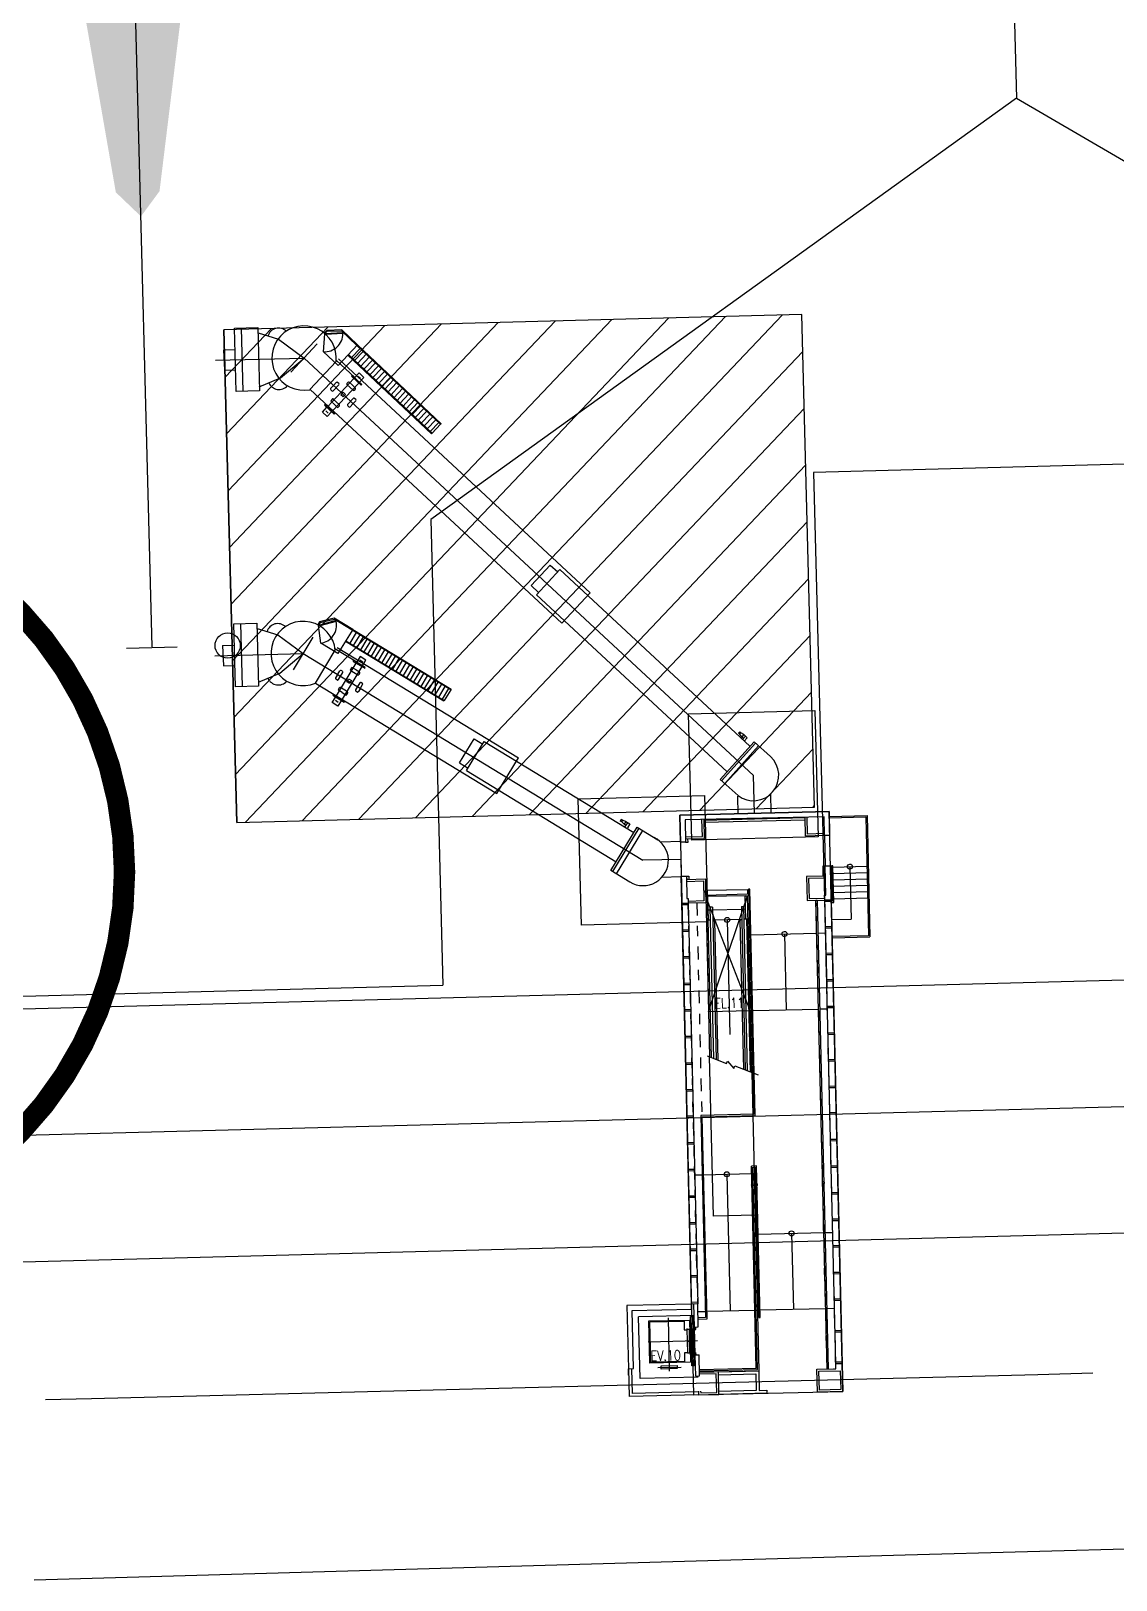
# Model space of a CAD drawing. Header units: millimetres. Extents: x 1358 to 1865, y 706 to 1003.
# Drawn here: x 1682.63 to 1693.11, y 809.65 to 824.61 of the extents above; entities that cross this region are included whole.
import ezdxf
from ezdxf.enums import TextEntityAlignment as Align

# ---------------------------------------------------------------- set-up
doc = ezdxf.new("R2010")
doc.units = ezdxf.units.MM
for name, pattern in [('CENTER', [50.8, 31.75, -6.35, 6.35, -6.35]), ('DASHDOT2', [0.5, 0.25, -0.125, 0, -0.125]), ('HIDDEN', [9.525, 6.35, -3.175]), ('HIDDEN2', [4.7625, 3.175, -1.5875])]:
    doc.linetypes.add(name, pattern=pattern)
doc.layers.add('建築', color=7, linetype='Continuous')
doc.styles.add('E1', font='romans.shx', dxfattribs={"width": 0.8})

msp = doc.modelspace()

# ---------------------------------------------------------------- hatches: boundary and pattern name
at = {"layer": '建築', "ltscale": 1000}
msp.add_hatch(color=256, dxfattribs=at).paths.add_polyline_path([(1683.693, 822.823), (1683.45, 823.056), (1682.93, 826.043), (1679.727, 828.219), (1679.577, 828.727), (1682.292, 827.626), (1682.976, 827.959), (1683.064, 829.982), (1682.01, 830.519), (1681.998, 831.027), (1683.471, 830.589), (1684.92, 831.101), (1684.934, 830.593), (1683.907, 830.003), (1684.098, 827.987), (1684.798, 827.689), (1687.453, 828.926), (1687.33, 828.411), (1684.24, 826.076), (1683.872, 823.067)])

# ---------------------------------------------------------------- linework, layer by layer
at = {"color": 1, "const_width": 0.207}
msp.add_lwpolyline([(1681.714, 813.343, 0.578217), (1681.714, 819.639, 0.578217)], format="xyb", dxfattribs=at)
at = {"layer": '建築', "ltscale": 1000}
for p, q in [((1683.177, 842.273, -0.309), (1683.798, 818.666, -0.309)), ((1691.818, 836.422, -0.309), (1692.146, 823.965, -0.309)), ((1692.146, 823.965, -0.309), (1686.49, 819.894, -0.309)), ((1692.146, 823.965, -0.309), (1697.998, 820.557, -0.309)), ((1690.072, 821.875, -0.309), (1684.493, 821.728, -0.309)), ((1690.197, 817.116, -0.309), (1690.072, 821.875, -0.309)), ((1684.618, 816.969, -0.309), (1684.493, 821.728, -0.309)), ((1684.493, 821.728, -0.309), (1684.618, 816.969, -0.309)), ((1697.925, 820.555, -0.309), (1690.185, 820.351, -0.309)), ((1690.185, 820.351, -0.309), (1690.316, 815.373, -0.309)), ((1686.49, 819.894, -0.309), (1686.608, 815.397, -0.309)), ((1683.554, 818.653, -0.309), (1684.042, 818.666, -0.309)), ((1684.618, 816.969, -0.309), (1690.197, 817.116, -0.309)), ((1630.525, 813.8, -0.309), (1719.397, 816.137, -0.309)), ((1681.163, 815.254, -0.309), (1686.608, 815.397, -0.309)), ((1638.132, 812.779, -0.309), (1719.429, 814.917, -0.309)), ((1612.819, 810.892, -0.309), (1719.079, 813.687, -0.309)), ((1683.215, 811.405, 2.677), (1692.351, 811.638, 2.677)), ((1692.351, 811.638, 2.677), (1692.882, 811.652, 2.677)), ((1682.77, 811.394, 2.677), (1683.215, 811.405, 2.677)), ((1691.071, 809.895, 3.228), (1703.029, 810.215, 3.228)), ((1682.661, 809.652, 3.228), (1691.071, 809.895, 3.228))]:
    msp.add_line(p, q, dxfattribs=at)
at = {"layer": '建築', "linetype": 'Continuous', "ltscale": 1000}
for p, q in [((1684.519, 820.722, -0.309), (1685.5, 821.755, -0.309)), ((1684.534, 820.174, -0.309), (1686.047, 821.769, -0.309)), ((1684.548, 819.626, -0.309), (1686.595, 821.784, -0.309)), ((1684.563, 819.078, -0.309), (1687.143, 821.798, -0.309)), ((1684.577, 818.53, -0.309), (1687.691, 821.812, -0.309)), ((1684.591, 817.982, -0.309), (1688.239, 821.827, -0.309)), ((1684.606, 817.434, -0.309), (1688.787, 821.841, -0.309)), ((1684.701, 816.971, -0.309), (1689.335, 821.856, -0.309)), ((1685.249, 816.985, -0.309), (1689.883, 821.87, -0.309)), ((1684.505, 821.27, -0.309), (1684.952, 821.74, -0.309)), ((1685.797, 817, -0.309), (1690.081, 821.516, -0.309)), ((1686.345, 817.014, -0.309), (1690.096, 820.968, -0.309)), ((1686.893, 817.029, -0.309), (1690.11, 820.42, -0.309)), ((1687.441, 817.043, -0.309), (1690.125, 819.872, -0.309)), ((1687.989, 817.057, -0.309), (1690.139, 819.324, -0.309)), ((1688.537, 817.072, -0.309), (1690.154, 818.776, -0.309)), ((1689.085, 817.086, -0.309), (1690.168, 818.228, -0.309)), ((1689.633, 817.101, -0.309), (1690.182, 817.68, -0.309)), ((1690.181, 817.115, -0.309), (1690.197, 817.132, -0.309))]:
    msp.add_line(p, q, dxfattribs=at)
at = {"layer": '建築', "linetype": 'HIDDEN'}
for p, q in [((1684.661, 821.745, 2.141), (1684.677, 821.134, 2.141)), ((1684.653, 818.891, 2.141), (1684.669, 818.281, 2.141)), ((1688.98, 818.018, 4.478), (1690.2, 818.05, 4.478)), ((1689.012, 816.798, 4.478), (1688.98, 818.018, 4.478)), ((1690.2, 818.05, 4.478), (1690.232, 816.83, 4.478)), ((1687.913, 817.198, 4.478), (1689.134, 817.23, 4.478)), ((1687.946, 815.978, 4.478), (1687.913, 817.198, 4.478)), ((1689.134, 817.23, 4.478), (1689.166, 816.01, 4.478)), ((1690.336, 817.075, 4.478), (1688.896, 817.041, 4.478)), ((1688.896, 817.041, 4.478), (1689.029, 811.439, 4.478)), ((1690.469, 811.473, 4.478), (1690.336, 817.075, 4.478)), ((1690.232, 816.83, 4.478), (1689.012, 816.798, 4.478)), ((1689.166, 816.01, 4.478), (1687.946, 815.978, 4.478)), ((1689.029, 811.439, 4.478), (1690.469, 811.473, 4.478))]:
    msp.add_line(p, q, dxfattribs=at)
at = {"layer": '建築'}
for p, q in [((1684.823, 821.697, 2.141), (1685.021, 821.636, 2.141)), ((1685.021, 821.636, 2.141), (1685.267, 821.455, 2.141)), ((1685.456, 821.516, 2.141), (1685.468, 821.69, 2.141)), ((1685.487, 821.722, 2.141), (1685.463, 821.696, 2.141)), ((1685.642, 821.7, 2.141), (1685.468, 821.69, 2.141)), ((1685.49, 821.714, 2.141), (1685.469, 821.691, 2.141)), ((1685.643, 821.692, 2.141), (1685.479, 821.683, 2.141)), ((1685.631, 821.726, 2.141), (1685.487, 821.722, 2.141)), ((1685.49, 821.714, 2.141), (1685.628, 821.718, 2.141)), ((1685.777, 821.577, 2.141), (1685.628, 821.718, 2.141)), ((1685.783, 821.583, 2.141), (1685.631, 821.726, 2.141)), ((1685.643, 821.692, 2.141), (1685.642, 821.7, 2.141)), ((1684.413, 821.433, 2.141), (1685.267, 821.455, 2.141)), ((1684.489, 821.533, 2.141), (1684.607, 821.536, 2.141)), ((1684.489, 821.533, 2.141), (1684.498, 821.337, 2.141)), ((1685.041, 821.265, 2.141), (1685.267, 821.455, 2.141)), ((1685.141, 821.32, 2.141), (1685.393, 821.591, 2.141)), ((1685.267, 821.455, 2.141), (1689.606, 817.424, 4.478)), ((1685.596, 821.384, 2.141), (1685.456, 821.516, 2.141)), ((1685.783, 821.583, 2.141), (1685.596, 821.384, 2.141)), ((1685.6, 821.446, 2.239), (1688.03, 819.188, 3.548)), ((1685.81, 821.546, 2.141), (1685.727, 821.459, 2.141)), ((1685.839, 821.519, 2.141), (1685.756, 821.431, 2.141)), ((1685.868, 821.491, 2.141), (1685.786, 821.404, 2.141)), ((1685.897, 821.464, 2.141), (1685.815, 821.376, 2.141)), ((1684.498, 821.337, 2.141), (1684.606, 821.34, 2.141)), ((1685.324, 821.15, 2.141), (1685.576, 821.421, 2.141)), ((1685.927, 821.436, 2.141), (1685.844, 821.349, 2.141)), ((1685.956, 821.409, 2.141), (1685.873, 821.321, 2.141)), ((1685.985, 821.381, 2.141), (1685.902, 821.294, 2.141)), ((1686.014, 821.354, 2.141), (1685.932, 821.266, 2.141)), ((1686.043, 821.326, 2.141), (1685.961, 821.239, 2.141)), ((1686.072, 821.299, 2.141), (1685.99, 821.211, 2.141)), ((1685.325, 821.152, 2.239), (1687.756, 818.893, 3.548)), ((1685.552, 821.189, 2.141), (1685.524, 821.16, 2.141)), ((1685.525, 821.148, 2.141), (1685.536, 821.137, 2.141)), ((1685.548, 821.138, 2.141), (1685.603, 821.196, 2.141)), ((1685.552, 821.189, 2.141), (1685.579, 821.218, 2.141)), ((1685.602, 821.208, 2.141), (1685.59, 821.219, 2.141)), ((1685.692, 821.222, 2.141), (1685.682, 821.21, 2.141)), ((1685.682, 821.199, 2.141), (1685.74, 821.144, 2.141)), ((1685.733, 821.195, 2.141), (1685.704, 821.222, 2.141)), ((1685.725, 821.28, 2.141), (1685.731, 821.287, 2.141)), ((1685.725, 821.28, 2.141), (1685.819, 821.192, 2.141)), ((1685.825, 821.199, 2.141), (1685.731, 821.287, 2.141)), ((1685.733, 821.195, 2.141), (1685.762, 821.167, 2.141)), ((1685.752, 821.144, 2.141), (1685.763, 821.156, 2.141)), ((1685.819, 821.192, 2.141), (1685.825, 821.199, 2.141)), ((1686.102, 821.271, 2.141), (1686.019, 821.184, 2.141)), ((1686.131, 821.244, 2.141), (1686.048, 821.156, 2.141)), ((1686.16, 821.216, 2.141), (1686.078, 821.129, 2.141)), ((1686.189, 821.189, 2.141), (1686.107, 821.101, 2.141)), ((1686.218, 821.162, 2.141), (1686.136, 821.074, 2.141)), ((1685.472, 821.01, 2.141), (1685.464, 821.001, 2.141)), ((1685.464, 821.001, 2.141), (1685.558, 820.914, 2.141)), ((1685.472, 821.01, 2.141), (1685.566, 820.922, 2.141)), ((1685.539, 821.058, 2.141), (1685.528, 821.046, 2.141)), ((1685.558, 821.008, 2.141), (1685.528, 821.035, 2.141)), ((1685.609, 821.004, 2.141), (1685.55, 821.058, 2.141)), ((1685.558, 821.008, 2.141), (1685.587, 820.98, 2.141)), ((1685.743, 821.065, 2.141), (1685.688, 821.006, 2.141)), ((1685.689, 820.995, 2.141), (1685.7, 820.984, 2.141)), ((1685.739, 821.014, 2.141), (1685.712, 820.984, 2.141)), ((1685.739, 821.014, 2.141), (1685.766, 821.043, 2.141)), ((1685.766, 821.054, 2.141), (1685.754, 821.065, 2.141)), ((1686.248, 821.134, 2.141), (1686.165, 821.046, 2.141)), ((1686.277, 821.107, 2.141), (1686.194, 821.019, 2.141)), ((1686.306, 821.079, 2.141), (1686.223, 820.991, 2.141)), ((1685.566, 820.922, 2.141), (1685.558, 820.914, 2.141)), ((1685.598, 820.981, 2.141), (1685.609, 820.992, 2.141)), ((1687.461, 819.257, 3.548), (1687.645, 819.456, 3.548)), ((1687.512, 819.169, 3.548), (1687.737, 819.411, 3.548)), ((1687.645, 819.456, 3.365), (1687.717, 819.389, 3.404)), ((1687.737, 819.411, 3.404), (1689.573, 817.705, 4.393)), ((1687.461, 819.257, 3.365), (1687.532, 819.191, 3.404)), ((1687.512, 819.169, 3.404), (1689.353, 817.459, 4.395)), ((1687.756, 818.893, 3.548), (1688.03, 819.188, 3.548)), ((1685.418, 818.907, 2.141), (1685.4, 818.878, 2.141)), ((1685.575, 818.919, 2.141), (1685.407, 818.873, 2.141)), ((1685.423, 818.9, 2.141), (1685.408, 818.874, 2.141)), ((1685.559, 818.942, 2.141), (1685.418, 818.907, 2.141)), ((1685.577, 818.911, 2.141), (1685.419, 818.868, 2.141)), ((1685.423, 818.9, 2.141), (1685.557, 818.933, 2.141)), ((1685.733, 818.827, 2.141), (1685.557, 818.933, 2.141)), ((1685.737, 818.833, 2.141), (1685.559, 818.942, 2.141)), ((1685.577, 818.911, 2.141), (1685.575, 818.919, 2.141)), ((1684.815, 818.843, 2.141), (1685.013, 818.782, 2.141)), ((1685.013, 818.782, 2.141), (1685.259, 818.601, 2.141)), ((1685.164, 818.443, 2.141), (1685.354, 818.76, 2.141)), ((1685.431, 818.7, 2.141), (1685.407, 818.873, 2.141)), ((1685.737, 818.833, 2.141), (1685.595, 818.6, 2.141)), ((1685.771, 818.803, 2.141), (1685.709, 818.7, 2.141)), ((1685.805, 818.782, 2.141), (1685.743, 818.68, 2.141)), ((1685.839, 818.762, 2.141), (1685.777, 818.659, 2.141)), ((1684.405, 818.579, 2.141), (1685.259, 818.601, 2.141)), ((1684.481, 818.679, 2.141), (1684.599, 818.682, 2.141)), ((1684.481, 818.679, 2.141), (1684.49, 818.483, 2.141)), ((1685.033, 818.411, 2.141), (1685.259, 818.601, 2.141)), ((1685.259, 818.601, 2.141), (1688.54, 816.604, 4.478)), ((1685.378, 818.314, 2.141), (1685.568, 818.632, 2.141)), ((1685.595, 818.6, 2.141), (1685.431, 818.7, 2.141)), ((1685.586, 818.66, 2.292), (1687.339, 817.592, 3.541)), ((1685.874, 818.741, 2.141), (1685.811, 818.638, 2.141)), ((1685.908, 818.72, 2.141), (1685.846, 818.617, 2.141)), ((1685.942, 818.699, 2.141), (1685.88, 818.596, 2.141)), ((1685.977, 818.678, 2.141), (1685.914, 818.576, 2.141)), ((1686.011, 818.658, 2.141), (1685.948, 818.555, 2.141)), ((1686.045, 818.637, 2.141), (1685.983, 818.534, 2.141)), ((1686.079, 818.616, 2.141), (1686.017, 818.513, 2.141)), ((1684.49, 818.483, 2.141), (1684.598, 818.486, 2.141)), ((1685.724, 818.462, 2.141), (1685.715, 818.448, 2.141)), ((1685.769, 818.444, 2.141), (1685.735, 818.464, 2.141)), ((1685.743, 818.525, 2.141), (1685.748, 818.533, 2.141)), ((1685.743, 818.525, 2.141), (1685.853, 818.459, 2.141)), ((1685.858, 818.467, 2.141), (1685.748, 818.533, 2.141)), ((1685.853, 818.459, 2.141), (1685.858, 818.467, 2.141)), ((1686.114, 818.595, 2.141), (1686.051, 818.492, 2.141)), ((1686.148, 818.574, 2.141), (1686.085, 818.472, 2.141)), ((1686.182, 818.554, 2.141), (1686.12, 818.451, 2.141)), ((1686.216, 818.533, 2.141), (1686.154, 818.43, 2.141)), ((1686.251, 818.512, 2.141), (1686.188, 818.409, 2.141)), ((1686.285, 818.491, 2.141), (1686.223, 818.388, 2.141)), ((1686.319, 818.47, 2.141), (1686.257, 818.367, 2.141)), ((1686.354, 818.449, 2.141), (1686.291, 818.347, 2.141)), ((1685.378, 818.315, 2.293), (1687.13, 817.248, 3.541)), ((1685.593, 818.4, 2.141), (1685.572, 818.366, 2.141)), ((1685.575, 818.355, 2.141), (1685.589, 818.346, 2.141)), ((1685.593, 818.4, 2.141), (1685.614, 818.434, 2.141)), ((1685.6, 818.349, 2.141), (1685.641, 818.418, 2.141)), ((1685.638, 818.429, 2.141), (1685.625, 818.437, 2.141)), ((1685.718, 818.437, 2.141), (1685.787, 818.395, 2.141)), ((1685.806, 818.318, 2.141), (1685.764, 818.25, 2.141)), ((1685.769, 818.444, 2.141), (1685.803, 818.423, 2.141)), ((1685.798, 818.398, 2.141), (1685.806, 818.412, 2.141)), ((1685.813, 818.267, 2.141), (1685.833, 818.302, 2.141)), ((1685.831, 818.313, 2.141), (1685.817, 818.321, 2.141)), ((1685.552, 818.209, 2.141), (1685.546, 818.198, 2.141)), ((1685.546, 818.198, 2.141), (1685.656, 818.132, 2.141)), ((1685.552, 818.209, 2.141), (1685.662, 818.142, 2.141)), ((1685.608, 818.269, 2.141), (1685.599, 818.256, 2.141)), ((1685.636, 818.224, 2.141), (1685.602, 818.245, 2.141)), ((1685.687, 818.231, 2.141), (1685.619, 818.272, 2.141)), ((1685.636, 818.224, 2.141), (1685.671, 818.203, 2.141)), ((1685.682, 818.206, 2.141), (1685.69, 818.22, 2.141)), ((1685.767, 818.239, 2.141), (1685.781, 818.23, 2.141)), ((1685.813, 818.267, 2.141), (1685.792, 818.233, 2.141)), ((1685.662, 818.142, 2.141), (1685.656, 818.132, 2.141)), ((1686.768, 817.546, 3.541), (1686.909, 817.777, 3.541)), ((1686.836, 817.47, 3.541), (1687.007, 817.751, 3.541)), ((1686.909, 817.777, 3.259), (1686.992, 817.726, 3.318)), ((1687.007, 817.751, 3.318), (1688.453, 816.871, 4.348)), ((1689.612, 817.749, 4.478), (1689.285, 817.384, 4.478)), ((1689.299, 817.371, 4.478), (1689.627, 817.736, 4.478)), ((1689.329, 817.344, 4.478), (1689.656, 817.709, 4.478)), ((1689.474, 817.846, 4.363), (1689.463, 817.833, 4.363)), ((1689.474, 817.823, 4.363), (1689.463, 817.833, 4.363)), ((1689.486, 817.835, 4.363), (1689.474, 817.846, 4.363)), ((1689.474, 817.823, 4.363), (1689.486, 817.835, 4.363)), ((1689.494, 817.797, 4.363), (1689.474, 817.823, 4.363)), ((1689.513, 817.818, 4.363), (1689.486, 817.835, 4.363)), ((1689.513, 817.818, 4.363), (1689.494, 817.797, 4.363)), ((1689.494, 817.797, 4.363), (1689.51, 817.784, 4.363)), ((1689.5, 817.772, 4.363), (1689.529, 817.804, 4.363)), ((1689.513, 817.818, 4.363), (1689.546, 817.788, 4.363)), ((1689.546, 817.788, 4.363), (1689.517, 817.756, 4.363)), ((1689.771, 817.606, 4.478), (1689.612, 817.749, 4.478)), ((1687.13, 817.248, 3.541), (1687.339, 817.592, 3.541)), ((1686.768, 817.546, 3.259), (1686.851, 817.495, 3.318)), ((1686.836, 817.47, 3.318), (1688.282, 816.589, 4.349)), ((1689.616, 817.058, 4.478), (1689.606, 817.424, 4.478)), ((1689.458, 817.229, 4.478), (1689.285, 817.384, 4.478)), ((1689.459, 817.049, 4.478), (1689.456, 817.224, 4.478)), ((1689.777, 817.066, 4.478), (1689.774, 817.247, 4.478)), ((1688.33, 816.998, 4.3), (1688.321, 816.983, 4.3)), ((1688.335, 816.975, 4.3), (1688.321, 816.983, 4.3)), ((1688.344, 816.989, 4.3), (1688.33, 816.998, 4.3)), ((1688.335, 816.975, 4.3), (1688.344, 816.989, 4.3)), ((1688.359, 816.954, 4.3), (1688.335, 816.975, 4.3)), ((1688.374, 816.978, 4.3), (1688.344, 816.989, 4.3)), ((1688.374, 816.978, 4.3), (1688.359, 816.954, 4.3)), ((1688.359, 816.954, 4.3), (1688.377, 816.943, 4.3)), ((1688.369, 816.93, 4.3), (1688.392, 816.967, 4.3)), ((1688.374, 816.978, 4.3), (1688.412, 816.955, 4.3)), ((1688.412, 816.955, 4.3), (1688.39, 816.917, 4.3)), ((1688.896, 817.041, 4.478), (1690.336, 817.075, 4.478)), ((1688.902, 816.778, 4.478), (1688.896, 817.041, 4.478)), ((1690.288, 817.025, 4.478), (1688.946, 816.993, 4.478)), ((1688.946, 816.993, 4.478), (1688.951, 816.779, 4.478)), ((1689.113, 816.833, 4.478), (1689.109, 816.997, 4.478)), ((1689.129, 816.992, 4.478), (1690.105, 817.016, 4.478)), ((1689.133, 816.814, 4.478), (1689.129, 816.997, 4.478)), ((1689.129, 816.973, 4.478), (1690.106, 816.996, 4.478)), ((1690.109, 816.837, 4.478), (1690.105, 817.02, 4.478)), ((1690.128, 816.857, 4.478), (1690.125, 817.021, 4.478)), ((1690.292, 816.842, 4.478), (1690.288, 817.025, 4.478)), ((1690.336, 817.075, 4.478), (1690.341, 816.843, 4.478)), ((1690.337, 817.026, 4.478), (1690.703, 817.035, 4.478)), ((1690.337, 817.014, 4.478), (1690.691, 817.022, 4.478)), ((1690.691, 817.022, 4.478), (1690.718, 815.875, 4.478)), ((1690.703, 817.035, 4.478), (1690.731, 815.863, 4.478)), ((1688.231, 816.504, 4.478), (1688.485, 816.923, 4.478)), ((1688.501, 816.913, 4.478), (1688.247, 816.494, 4.478)), ((1688.535, 816.892, 4.478), (1688.281, 816.473, 4.478)), ((1688.485, 816.923, 4.478), (1688.683, 816.802, 4.478)), ((1688.949, 816.829, 4.478), (1689.113, 816.833, 4.478)), ((1688.95, 816.81, 4.478), (1689.133, 816.814, 4.478)), ((1688.955, 816.799, 4.478), (1688.955, 816.81, 4.478)), ((1688.975, 816.78, 4.478), (1688.974, 816.81, 4.478)), ((1690.292, 816.842, 4.478), (1690.109, 816.837, 4.478)), ((1690.292, 816.861, 4.478), (1690.128, 816.857, 4.478)), ((1690.341, 816.843, 4.478), (1690.292, 816.842, 4.478)), ((1690.292, 816.842, 4.478), (1690.299, 816.549, 4.478)), ((1688.901, 816.784, 4.478), (1688.711, 816.779, 4.478)), ((1688.951, 816.779, 4.478), (1688.902, 816.778, 4.478)), ((1688.902, 816.778, 4.478), (1688.91, 816.449, 4.478)), ((1688.902, 816.778, 4.478), (1688.91, 816.449, 4.478)), ((1688.95, 816.799, 4.478), (1688.955, 816.799, 4.478)), ((1688.951, 816.779, 4.478), (1688.975, 816.78, 4.478)), ((1688.906, 816.613, 4.478), (1688.54, 816.604, 4.478)), ((1690.299, 816.549, 4.478), (1690.275, 816.548, 4.478)), ((1690.275, 816.548, 4.478), (1690.277, 816.451, 4.478)), ((1690.3, 816.529, 4.478), (1690.295, 816.529, 4.478)), ((1690.295, 816.529, 4.478), (1690.297, 816.451, 4.478)), ((1690.299, 816.549, 4.478), (1690.348, 816.55, 4.478)), ((1690.306, 816.268, 4.478), (1690.299, 816.549, 4.478)), ((1690.348, 816.55, 4.478), (1690.356, 816.22, 4.478)), ((1690.373, 816.551, 4.478), (1690.36, 816.55, 4.478)), ((1690.36, 816.55, 4.478), (1690.369, 816.209, 4.478)), ((1690.381, 816.197, 4.478), (1690.373, 816.551, 4.478)), ((1690.373, 816.538, 4.478), (1690.702, 816.546, 4.478)), ((1690.538, 816.542, 4.478), (1690.55, 816.036, 4.478)), ((1688.413, 816.393, 4.478), (1688.231, 816.504, 4.478)), ((1688.91, 816.443, 4.478), (1688.72, 816.438, 4.478)), ((1688.91, 816.449, 4.478), (1688.959, 816.45, 4.478)), ((1688.916, 816.186, 4.478), (1688.91, 816.449, 4.478)), ((1688.959, 816.45, 4.478), (1688.964, 816.236, 4.478)), ((1688.959, 816.45, 4.478), (1688.983, 816.45, 4.478)), ((1688.959, 816.43, 4.478), (1688.964, 816.43, 4.478)), ((1688.959, 816.419, 4.478), (1689.142, 816.424, 4.478)), ((1688.96, 816.4, 4.478), (1689.123, 816.404, 4.478)), ((1688.964, 816.43, 4.478), (1688.964, 816.419, 4.478)), ((1688.983, 816.45, 4.478), (1688.984, 816.42, 4.478)), ((1689.123, 816.404, 4.478), (1689.128, 816.211, 4.478)), ((1689.142, 816.424, 4.478), (1689.148, 816.192, 4.478)), ((1690.302, 816.451, 4.478), (1690.119, 816.447, 4.478)), ((1690.119, 816.447, 4.478), (1690.124, 816.215, 4.478)), ((1690.302, 816.432, 4.478), (1690.139, 816.428, 4.478)), ((1690.139, 816.428, 4.478), (1690.143, 816.235, 4.478)), ((1690.351, 816.416, 4.478), (1690.364, 816.416, 4.478)), ((1690.353, 816.355, 4.478), (1690.365, 816.355, 4.478)), ((1690.374, 816.477, 4.478), (1690.704, 816.485, 4.478)), ((1690.376, 816.416, 4.478), (1690.705, 816.424, 4.478)), ((1690.377, 816.355, 4.478), (1690.707, 816.363, 4.478)), ((1688.964, 816.236, 4.478), (1688.976, 816.236, 4.478)), ((1688.976, 816.236, 4.478), (1688.977, 816.188, 4.478)), ((1689.128, 816.211, 4.478), (1688.976, 816.207, 4.478)), ((1689.167, 816.253, 4.478), (1689.147, 816.253, 4.478)), ((1689.528, 816.262, 4.478), (1689.167, 816.253, 4.478)), ((1689.172, 816.026, 4.478), (1689.167, 816.253, 4.478)), ((1689.534, 816.035, 4.478), (1689.528, 816.262, 4.478)), ((1689.528, 816.262, 4.478), (1689.549, 816.262, 4.478)), ((1689.572, 816.324, 4.478), (1689.56, 816.324, 4.478)), ((1689.56, 816.324, 4.478), (1689.611, 814.151, 4.478)), ((1689.624, 814.139, 4.478), (1689.572, 816.324, 4.478)), ((1690.124, 816.215, 4.478), (1690.295, 816.219, 4.478)), ((1690.143, 816.235, 4.478), (1690.295, 816.239, 4.478)), ((1690.317, 811.689, 4.478), (1690.21, 816.217, 4.478)), ((1690.21, 816.217, 4.478), (1690.222, 816.217, 4.478)), ((1690.222, 816.217, 4.478), (1690.329, 811.689, 4.478)), ((1690.295, 816.219, 4.478), (1690.294, 816.268, 4.478)), ((1690.294, 816.268, 4.478), (1690.306, 816.268, 4.478)), ((1690.356, 816.22, 4.478), (1690.295, 816.219, 4.478)), ((1690.295, 816.219, 4.478), (1690.356, 816.22, 4.478)), ((1690.356, 816.22, 4.478), (1690.295, 816.219, 4.478)), ((1690.401, 811.74, 4.478), (1690.295, 816.219, 4.478)), ((1690.356, 816.206, 4.478), (1690.295, 816.204, 4.478)), ((1690.354, 816.294, 4.478), (1690.366, 816.294, 4.478)), ((1690.356, 816.233, 4.478), (1690.368, 816.233, 4.478)), ((1690.356, 816.22, 4.478), (1690.462, 811.741, 4.478)), ((1690.369, 816.209, 4.478), (1690.356, 816.208, 4.478)), ((1690.379, 816.294, 4.478), (1690.708, 816.302, 4.478)), ((1690.38, 816.233, 4.478), (1690.71, 816.241, 4.478)), ((1688.977, 816.188, 4.478), (1688.916, 816.186, 4.478)), ((1688.916, 816.186, 4.478), (1688.977, 816.188, 4.478)), ((1688.977, 816.188, 4.478), (1688.916, 816.186, 4.478)), ((1689.008, 812.317, 4.478), (1688.916, 816.186, 4.478)), ((1688.977, 816.173, 4.478), (1688.916, 816.172, 4.478)), ((1689.148, 816.192, 4.478), (1688.977, 816.188, 4.478)), ((1688.977, 816.188, 4.478), (1689.069, 812.319, 4.478)), ((1689.189, 816.122, 4.478), (1689.17, 816.122, 4.478)), ((1689.189, 816.122, 4.478), (1689.17, 816.122, 4.478)), ((1689.21, 816.152, 4.478), (1689.189, 816.151, 4.478)), ((1689.21, 816.152, 4.478), (1689.189, 816.151, 4.478)), ((1689.223, 814.69, 4.478), (1689.189, 816.151, 4.478)), ((1689.21, 816.152, 4.478), (1689.245, 814.682, 4.478)), ((1689.491, 816.13, 4.478), (1689.21, 816.123, 4.478)), ((1689.491, 816.158, 4.478), (1689.512, 816.159, 4.478)), ((1689.491, 816.158, 4.478), (1689.528, 814.579, 4.478)), ((1689.549, 814.57, 4.478), (1689.512, 816.159, 4.478)), ((1689.531, 816.131, 4.478), (1689.512, 816.13, 4.478)), ((1690.357, 816.196, 4.478), (1690.381, 816.197, 4.478)), ((1688.983, 815.931, 4.478), (1688.922, 815.929, 4.478)), ((1688.983, 815.916, 4.478), (1688.922, 815.915, 4.478)), ((1689.192, 816.027, 4.478), (1689.152, 816.026, 4.478)), ((1689.152, 816.026, 4.478), (1689.183, 814.706, 4.478)), ((1689.166, 816.026, 4.478), (1689.198, 814.7, 4.478)), ((1689.494, 816.031, 4.478), (1689.213, 816.025, 4.478)), ((1689.213, 816.025, 4.478), (1689.231, 816.017, 4.478)), ((1689.231, 816.017, 4.478), (1689.263, 814.675, 4.478)), ((1689.353, 816.028, 4.478), (1689.379, 814.92, 4.478)), ((1689.494, 816.031, 4.478), (1689.476, 816.023, 4.478)), ((1689.476, 816.023, 4.478), (1689.51, 814.586, 4.478)), ((1689.554, 816.035, 4.478), (1689.515, 816.034, 4.478)), ((1689.54, 816.035, 4.478), (1689.575, 814.56, 4.478)), ((1689.54, 816.035, 4.478), (1689.575, 814.56, 4.478)), ((1689.59, 814.554, 4.478), (1689.554, 816.035, 4.478)), ((1690.362, 815.963, 4.478), (1690.301, 815.962, 4.478)), ((1690.362, 815.949, 4.478), (1690.301, 815.947, 4.478)), ((1690.361, 816.031, 4.478), (1690.55, 816.036, 4.478)), ((1690.361, 816.031, 4.478), (1690.55, 816.036, 4.478)), ((1689.558, 815.884, 4.478), (1689.57, 815.884, 4.478)), ((1689.582, 815.885, 4.478), (1690.217, 815.9, 4.478)), ((1689.906, 815.892, 4.478), (1689.923, 815.16, 4.478)), ((1690.229, 815.9, 4.478), (1690.303, 815.902, 4.478)), ((1690.718, 815.875, 4.478), (1690.364, 815.867, 4.478)), ((1690.365, 815.854, 4.478), (1690.731, 815.863, 4.478)), ((1688.989, 815.674, 4.478), (1688.928, 815.672, 4.478)), ((1688.989, 815.659, 4.478), (1688.928, 815.658, 4.478)), ((1690.368, 815.707, 4.478), (1690.307, 815.705, 4.478)), ((1690.369, 815.692, 4.478), (1690.308, 815.69, 4.478)), ((1688.995, 815.417, 4.478), (1688.934, 815.415, 4.478)), ((1688.996, 815.402, 4.478), (1688.935, 815.401, 4.478)), ((1690.374, 815.45, 4.478), (1690.313, 815.448, 4.478)), ((1690.375, 815.435, 4.478), (1690.314, 815.434, 4.478)), ((1689.001, 815.16, 4.478), (1688.94, 815.158, 4.478)), ((1689.6, 815.152, 4.478), (1690.235, 815.167, 4.478)), ((1690.247, 815.168, 4.478), (1690.32, 815.169, 4.478)), ((1690.38, 815.193, 4.478), (1690.319, 815.191, 4.478)), ((1690.381, 815.178, 4.478), (1690.32, 815.177, 4.478)), ((1689.002, 815.145, 4.478), (1688.941, 815.144, 4.478)), ((1689.575, 815.152, 4.478), (1689.588, 815.152, 4.478)), ((1689.007, 814.903, 4.478), (1688.946, 814.902, 4.478)), ((1689.008, 814.888, 4.478), (1688.947, 814.887, 4.478)), ((1690.387, 814.936, 4.478), (1690.326, 814.934, 4.478)), ((1690.387, 814.921, 4.478), (1690.326, 814.92, 4.478)), ((1689.158, 814.715, 4.478), (1689.347, 814.642, 4.478)), ((1689.014, 814.646, 4.478), (1688.953, 814.645, 4.478)), ((1689.014, 814.631, 4.478), (1688.953, 814.63, 4.478)), ((1689.347, 814.642, 4.478), (1689.356, 814.663, 4.478)), ((1689.356, 814.663, 4.478), (1689.417, 814.593, 4.478)), ((1689.417, 814.593, 4.478), (1689.427, 814.619, 4.478)), ((1689.427, 814.619, 4.478), (1689.651, 814.53, 4.478)), ((1690.393, 814.679, 4.478), (1690.332, 814.677, 4.478)), ((1690.393, 814.664, 4.478), (1690.332, 814.663, 4.478)), ((1690.399, 814.422, 4.478), (1690.338, 814.42, 4.478)), ((1689.02, 814.389, 4.478), (1688.959, 814.388, 4.478)), ((1689.02, 814.374, 4.478), (1688.959, 814.373, 4.478)), ((1690.399, 814.407, 4.478), (1690.338, 814.406, 4.478)), ((1689.026, 814.132, 4.478), (1688.965, 814.131, 4.478)), ((1689.026, 814.117, 4.478), (1688.965, 814.116, 4.478)), ((1689.611, 814.151, 4.478), (1689.099, 814.139, 4.478)), ((1689.099, 814.139, 4.478), (1689.145, 812.186, 4.478)), ((1689.111, 814.127, 4.478), (1689.624, 814.139, 4.478)), ((1689.158, 812.174, 4.478), (1689.111, 814.127, 4.478)), ((1690.405, 814.165, 4.478), (1690.344, 814.163, 4.478)), ((1690.405, 814.15, 4.478), (1690.344, 814.149, 4.478)), ((1689.032, 813.875, 4.478), (1688.971, 813.874, 4.478)), ((1689.032, 813.861, 4.478), (1688.971, 813.859, 4.478)), ((1690.411, 813.908, 4.478), (1690.35, 813.907, 4.478)), ((1690.411, 813.893, 4.478), (1690.35, 813.892, 4.478)), ((1689.038, 813.618, 4.478), (1688.977, 813.617, 4.478)), ((1689.038, 813.604, 4.478), (1688.977, 813.602, 4.478)), ((1689.039, 813.564, 4.478), (1689.112, 813.565, 4.478)), ((1689.125, 813.566, 4.478), (1689.588, 813.577, 4.478)), ((1689.35, 813.571, 4.478), (1689.382, 812.253, 4.478)), ((1689.636, 813.651, 4.478), (1689.587, 813.65, 4.478)), ((1689.633, 811.697, 4.478), (1689.587, 813.65, 4.478)), ((1689.599, 813.638, 4.478), (1689.624, 813.639, 4.478)), ((1689.646, 811.685, 4.478), (1689.599, 813.638, 4.478)), ((1689.601, 813.577, 4.478), (1689.613, 813.577, 4.478)), ((1689.613, 813.577, 4.478), (1689.658, 811.673, 4.478)), ((1689.624, 813.639, 4.478), (1689.658, 812.186, 4.478)), ((1689.67, 812.187, 4.478), (1689.636, 813.651, 4.478)), ((1690.417, 813.651, 4.478), (1690.356, 813.65, 4.478)), ((1690.417, 813.636, 4.478), (1690.356, 813.635, 4.478)), ((1690.423, 813.394, 4.478), (1690.362, 813.393, 4.478)), ((1690.424, 813.379, 4.478), (1690.362, 813.378, 4.478)), ((1689.044, 813.361, 4.478), (1688.983, 813.36, 4.478)), ((1689.044, 813.347, 4.478), (1688.983, 813.345, 4.478)), ((1689.05, 813.104, 4.478), (1688.989, 813.103, 4.478)), ((1689.051, 813.09, 4.478), (1688.989, 813.088, 4.478)), ((1690.429, 813.137, 4.478), (1690.368, 813.136, 4.478)), ((1690.43, 813.122, 4.478), (1690.369, 813.121, 4.478)), ((1689.627, 812.992, 4.478), (1689.639, 812.992, 4.478)), ((1689.651, 812.992, 4.478), (1690.286, 813.007, 4.478)), ((1689.975, 813, 4.478), (1689.992, 812.268, 4.478)), ((1690.298, 813.008, 4.478), (1690.371, 813.009, 4.478)), ((1689.056, 812.847, 4.478), (1688.995, 812.846, 4.478)), ((1689.057, 812.833, 4.478), (1688.996, 812.831, 4.478)), ((1690.435, 812.88, 4.478), (1690.374, 812.879, 4.478)), ((1690.436, 812.866, 4.478), (1690.375, 812.864, 4.478)), ((1690.441, 812.623, 4.478), (1690.38, 812.622, 4.478)), ((1689.062, 812.59, 4.478), (1689.001, 812.589, 4.478)), ((1689.063, 812.576, 4.478), (1689.002, 812.574, 4.478)), ((1690.442, 812.609, 4.478), (1690.381, 812.607, 4.478)), ((1689.008, 812.317, 4.478), (1688.385, 812.303, 4.478)), ((1689.068, 812.334, 4.478), (1689.007, 812.332, 4.478)), ((1689.069, 812.319, 4.478), (1689.008, 812.317, 4.478)), ((1689.069, 812.319, 4.478), (1689.008, 812.317, 4.478)), ((1689.009, 812.269, 4.478), (1689.008, 812.317, 4.478)), ((1689.038, 812.095, 4.478), (1689.032, 812.318, 4.478)), ((1689.074, 812.096, 4.478), (1689.069, 812.319, 4.478)), ((1690.448, 812.366, 4.478), (1690.387, 812.365, 4.478)), ((1690.448, 812.352, 4.478), (1690.387, 812.35, 4.478)), ((1688.385, 812.303, 4.478), (1688.4, 811.692, 4.478)), ((1688.435, 812.255, 4.478), (1689.009, 812.269, 4.478)), ((1688.449, 811.694, 4.478), (1688.435, 812.255, 4.478)), ((1689.035, 812.208, 4.478), (1688.498, 812.195, 4.478)), ((1688.512, 811.597, 4.478), (1688.498, 812.195, 4.478)), ((1689.01, 811.721, 4.478), (1688.999, 812.198, 4.478)), ((1688.999, 812.198, 4.478), (1689.023, 812.198, 4.478)), ((1689.023, 812.198, 4.478), (1689.034, 811.722, 4.478)), ((1689.071, 812.246, 4.478), (1689.144, 812.247, 4.478)), ((1689.145, 812.186, 4.478), (1689.072, 812.185, 4.478)), ((1689.072, 812.172, 4.478), (1689.158, 812.174, 4.478)), ((1689.156, 812.248, 4.478), (1689.62, 812.259, 4.478)), ((1689.632, 812.259, 4.478), (1689.644, 812.259, 4.478)), ((1689.644, 812.259, 4.478), (1689.656, 812.26, 4.478)), ((1689.658, 812.186, 4.478), (1689.67, 812.187, 4.478)), ((1689.669, 812.26, 4.478), (1690.303, 812.275, 4.478)), ((1690.315, 812.275, 4.478), (1690.389, 812.277, 4.478)), ((1688.597, 812.154, 4.478), (1688.99, 812.163, 4.478)), ((1688.607, 811.746, 4.478), (1688.597, 812.154, 4.478)), ((1688.606, 812.145, 4.478), (1688.936, 812.153, 4.478)), ((1688.615, 811.755, 4.478), (1688.606, 812.145, 4.478)), ((1688.936, 812.153, 4.478), (1688.938, 812.068, 4.478)), ((1688.938, 812.068, 4.478), (1688.966, 812.069, 4.478)), ((1688.966, 812.069, 4.478), (1688.966, 812.08, 4.478)), ((1688.968, 812.075, 4.478), (1688.985, 812.076, 4.478)), ((1688.97, 811.959, 4.478), (1688.968, 812.075, 4.478)), ((1688.985, 812.076, 4.478), (1688.987, 811.96, 4.478)), ((1688.99, 812.163, 4.478), (1688.999, 811.756, 4.478)), ((1689.024, 812.077, 4.478), (1689.007, 812.076, 4.478)), ((1689.007, 812.076, 4.478), (1689.01, 811.96, 4.478)), ((1689.027, 811.961, 4.478), (1689.024, 812.077, 4.478)), ((1689.033, 812.107, 4.478), (1689.033, 812.07, 4.478)), ((1689.033, 812.07, 4.478), (1689.051, 812.071, 4.478)), ((1689.038, 812.095, 4.478), (1689.074, 812.096, 4.478)), ((1689.044, 811.826, 4.478), (1689.038, 812.095, 4.478)), ((1689.051, 812.071, 4.478), (1689.05, 812.095, 4.478)), ((1689.05, 812.095, 4.478), (1689.05, 812.095, 4.478)), ((1690.455, 812.061, 4.478), (1690.394, 812.06, 4.478)), ((1690.455, 812.047, 4.478), (1690.394, 812.045, 4.478)), ((1688.97, 811.959, 4.478), (1688.987, 811.96, 4.478)), ((1688.973, 811.842, 4.478), (1688.97, 811.958, 4.478)), ((1688.97, 811.958, 4.478), (1688.987, 811.958, 4.478)), ((1688.987, 811.958, 4.478), (1688.99, 811.843, 4.478)), ((1689.01, 811.96, 4.478), (1689.027, 811.961, 4.478)), ((1689.027, 811.959, 4.478), (1689.01, 811.959, 4.478)), ((1689.01, 811.959, 4.478), (1689.013, 811.843, 4.478)), ((1689.03, 811.843, 4.478), (1689.027, 811.959, 4.478)), ((1689.031, 811.875, 4.478), (1689.031, 811.85, 4.478)), ((1688.999, 811.756, 4.478), (1688.607, 811.746, 4.478)), ((1688.945, 811.763, 4.478), (1688.615, 811.755, 4.478)), ((1688.717, 811.72, 4.478), (1688.87, 811.723, 4.478)), ((1688.717, 811.69, 4.478), (1688.717, 811.72, 4.478)), ((1688.87, 811.723, 4.478), (1688.871, 811.694, 4.478)), ((1688.945, 811.763, 4.478), (1688.943, 811.848, 4.478)), ((1688.943, 811.848, 4.478), (1688.946, 811.848, 4.478)), ((1688.946, 811.848, 4.478), (1688.972, 811.849, 4.478)), ((1688.972, 811.849, 4.478), (1688.972, 811.839, 4.478)), ((1688.99, 811.843, 4.478), (1688.973, 811.842, 4.478)), ((1689.034, 811.722, 4.478), (1689.01, 811.721, 4.478)), ((1689.013, 811.843, 4.478), (1689.03, 811.843, 4.478)), ((1689.031, 811.85, 4.478), (1689.048, 811.851, 4.478)), ((1689.044, 811.826, 4.478), (1689.081, 811.827, 4.478)), ((1689.049, 811.622, 4.478), (1689.044, 811.826, 4.478)), ((1689.048, 811.851, 4.478), (1689.049, 811.826, 4.478)), ((1689.085, 811.623, 4.478), (1689.081, 811.827, 4.478)), ((1690.462, 811.756, 4.478), (1690.401, 811.755, 4.478)), ((1690.462, 811.741, 4.478), (1690.401, 811.74, 4.478)), ((1690.462, 811.741, 4.478), (1690.401, 811.74, 4.478)), ((1690.403, 811.691, 4.478), (1690.401, 811.74, 4.478)), ((1690.462, 811.741, 4.478), (1690.469, 811.473, 4.478)), ((1690.464, 811.68, 4.478), (1690.462, 811.741, 4.478)), ((1688.4, 811.692, 4.478), (1688.449, 811.694, 4.478)), ((1688.4, 811.692, 4.478), (1688.406, 811.424, 4.478)), ((1688.401, 811.631, 4.478), (1688.4, 811.692, 4.478)), ((1688.429, 811.693, 4.478), (1688.435, 811.454, 4.478)), ((1689.073, 811.611, 4.478), (1688.512, 811.597, 4.478)), ((1688.871, 811.694, 4.478), (1688.717, 811.69, 4.478)), ((1689.049, 811.622, 4.478), (1689.085, 811.623, 4.478)), ((1689.084, 811.684, 4.478), (1689.633, 811.697, 4.478)), ((1689.084, 811.672, 4.478), (1689.646, 811.685, 4.478)), ((1689.084, 811.66, 4.478), (1689.658, 811.673, 4.478)), ((1689.268, 811.664, 4.478), (1689.084, 811.66, 4.478)), ((1689.248, 811.644, 4.478), (1689.085, 811.64, 4.478)), ((1689.253, 811.464, 4.478), (1689.248, 811.644, 4.478)), ((1689.268, 811.664, 4.478), (1689.658, 811.673, 4.478)), ((1689.273, 811.445, 4.478), (1689.268, 811.664, 4.478)), ((1689.268, 811.635, 4.478), (1689.629, 811.644, 4.478)), ((1689.629, 811.644, 4.478), (1689.633, 811.482, 4.478)), ((1689.658, 811.673, 4.478), (1689.663, 811.483, 4.478)), ((1690.219, 811.687, 4.478), (1690.403, 811.691, 4.478)), ((1690.225, 811.467, 4.478), (1690.219, 811.687, 4.478)), ((1690.239, 811.668, 4.478), (1690.444, 811.673, 4.478)), ((1690.244, 811.487, 4.478), (1690.239, 811.668, 4.478)), ((1690.378, 811.691, 4.478), (1690.39, 811.691, 4.478)), ((1690.444, 811.673, 4.478), (1690.449, 811.492, 4.478)), ((1690.444, 811.673, 4.478), (1690.444, 811.673, 4.478)), ((1689.077, 811.44, 4.478), (1688.406, 811.424, 4.478)), ((1689.077, 811.469, 4.478), (1688.435, 811.454, 4.478)), ((1689.077, 811.477, 4.478), (1689.077, 811.44, 4.478)), ((1689.077, 811.469, 4.478), (1689.077, 811.44, 4.478)), ((1689.077, 811.44, 4.478), (1689.273, 811.445, 4.478)), ((1689.096, 811.477, 4.478), (1689.097, 811.46, 4.478)), ((1689.097, 811.46, 4.478), (1689.253, 811.464, 4.478)), ((1689.633, 811.482, 4.478), (1689.272, 811.474, 4.478)), ((1689.737, 811.456, 4.478), (1689.273, 811.445, 4.478)), ((1689.663, 811.483, 4.478), (1689.736, 811.485, 4.478)), ((1689.736, 811.485, 4.478), (1689.737, 811.456, 4.478)), ((1690.469, 811.473, 4.478), (1690.225, 811.467, 4.478)), ((1690.449, 811.492, 4.478), (1690.244, 811.487, 4.478))]:
    msp.add_line(p, q, dxfattribs=at)
at = {"layer": '建築', "linetype": 'HIDDEN2'}
for p, q in [((1689.145, 816.314, 4.478), (1689.548, 816.323, 4.478)), ((1689.146, 816.265, 4.478), (1689.145, 816.314, 4.478)), ((1689.549, 816.275, 4.478), (1689.146, 816.265, 4.478)), ((1689.549, 816.262, 4.478), (1689.146, 816.253, 4.478)), ((1689.146, 816.253, 4.478), (1689.173, 815.142, 4.478)), ((1689.575, 815.152, 4.478), (1689.146, 816.253, 4.478)), ((1689.173, 815.142, 4.478), (1689.549, 816.262, 4.478)), ((1689.548, 816.323, 4.478), (1689.549, 816.275, 4.478)), ((1689.575, 815.152, 4.478), (1689.549, 816.262, 4.478)), ((1689.173, 815.142, 4.478), (1689.575, 815.152, 4.478)), ((1689.22, 813.165, 4.478), (1689.183, 814.706, 4.478)), ((1689.59, 814.554, 4.478), (1689.622, 813.175, 4.478)), ((1689.622, 813.175, 4.478), (1689.22, 813.165, 4.478))]:
    msp.add_line(p, q, dxfattribs=at)
at = {"layer": '建築', "linetype": 'DASHDOT2', "ltscale": 0.5}
for p, q in [((1690.317, 811.689, 4.478), (1690.21, 816.217, 4.478)), ((1690.403, 811.691, 4.478), (1690.295, 816.219, 4.478)), ((1689.071, 812.246, 4.478), (1688.977, 816.188, 4.478)), ((1689.156, 812.248, 4.478), (1689.062, 816.19, 4.478))]:
    msp.add_line(p, q, dxfattribs=at)
at = {"layer": '建築', "linetype": 'CENTER'}
for p, q in [((1688.782, 812.183, 4.478), (1688.794, 811.668, 4.478)), ((1689.065, 811.961, 4.478), (1688.59, 811.95, 4.478)), ((1688.683, 811.704, 4.478), (1688.91, 811.709, 4.478))]:
    msp.add_line(p, q, dxfattribs=at)
at = {"layer": '建築', "elevation": 2.141}
for points in [[(1684.596, 821.743), (1684.821, 821.749), (1684.837, 821.139), (1684.612, 821.133)], [(1685.634, 821.112), (1685.645, 821.124), (1685.668, 821.102), (1685.646, 821.079), (1685.623, 821.1)], [(1684.588, 818.889), (1684.813, 818.895), (1684.829, 818.285), (1684.604, 818.279)], [(1685.689, 818.342), (1685.697, 818.356), (1685.725, 818.339), (1685.708, 818.312), (1685.681, 818.328)]]:
    msp.add_lwpolyline(points, close=True, dxfattribs=at)
for points in [[(1686.498, 820.722), (1685.689, 821.484)], [(1685.695, 821.49), (1686.504, 820.728)], [(1686.586, 820.815), (1685.777, 821.577)], [(1685.783, 821.583), (1686.592, 820.821)], [(1685.757, 821.267), (1685.577, 821.436)], [(1685.846, 821.268), (1685.799, 821.312), (1685.755, 821.265)], [(1684.835, 821.178), (1685.041, 821.265)], [(1685.496, 820.988), (1685.748, 821.258)], [(1685.795, 821.214), (1685.542, 820.944)], [(1685.812, 821.256), (1685.788, 821.278)], [(1685.802, 821.221), (1685.846, 821.268)], [(1686.335, 821.052), (1686.253, 820.964)], [(1686.364, 821.024), (1686.282, 820.936)], [(1686.394, 820.997), (1686.311, 820.909)], [(1685.49, 820.889), (1685.444, 820.933), (1685.487, 820.979)], [(1685.501, 820.923), (1685.477, 820.945)], [(1685.534, 820.936), (1685.49, 820.889)], [(1686.423, 820.969), (1686.34, 820.882)], [(1686.452, 820.942), (1686.369, 820.854)], [(1686.481, 820.914), (1686.399, 820.827)], [(1686.51, 820.887), (1686.428, 820.799)], [(1686.539, 820.859), (1686.457, 820.772)], [(1686.569, 820.832), (1686.486, 820.744)], [(1686.504, 820.728), (1686.498, 820.722)], [(1686.586, 820.815), (1686.504, 820.728)], [(1686.592, 820.821), (1686.586, 820.815)], [(1686.683, 818.25), (1685.733, 818.827)], [(1685.737, 818.833), (1686.687, 818.256)], [(1685.777, 818.519), (1685.566, 818.647)], [(1686.616, 818.14), (1685.666, 818.717)], [(1685.67, 818.724), (1686.62, 818.147)], [(1685.58, 818.192), (1685.771, 818.508)], [(1685.826, 818.475), (1685.635, 818.159)], [(1685.864, 818.538), (1685.809, 818.572), (1685.776, 818.517)], [(1685.834, 818.519), (1685.806, 818.536)], [(1685.831, 818.484), (1685.864, 818.538)], [(1684.827, 818.324), (1685.033, 818.411)], [(1686.388, 818.429), (1686.325, 818.326)], [(1686.422, 818.408), (1686.36, 818.305)], [(1686.456, 818.387), (1686.394, 818.284)], [(1686.491, 818.366), (1686.428, 818.263)], [(1686.525, 818.345), (1686.462, 818.243)], [(1686.559, 818.325), (1686.497, 818.222)], [(1686.593, 818.304), (1686.531, 818.201)], [(1685.595, 818.094), (1685.54, 818.127), (1685.574, 818.182)], [(1686.628, 818.283), (1686.565, 818.18)], [(1686.662, 818.262), (1686.6, 818.159)], [(1686.683, 818.25), (1686.62, 818.147)], [(1686.687, 818.256), (1686.683, 818.25)], [(1685.598, 818.129), (1685.571, 818.146)], [(1685.629, 818.149), (1685.595, 818.094)], [(1686.62, 818.147), (1686.616, 818.14)]]:
    msp.add_lwpolyline(points, dxfattribs=at)
at = {"layer": '建築', "ltscale": 1000}
msp.add_circle((1684.53, 818.678, 2.141), 0.122, dxfattribs=at)
at = {"layer": '建築'}
for centre, radius, start, end in [((1685.021, 821.636, 2.141), 0.108, 46.1579, 162.9123), ((1685.267, 821.455, 2.141), 0.311, 353.5819, 280.4654), ((1685.468, 821.69, 2.141), 0.174, 265.8852, 0.5604), ((1685.026, 821.259, 2.141), 0.108, 203.1283, 319.1819), ((1685.53, 821.154, 2.141), 0.00802, 136.8795, 226.8795), ((1685.585, 821.213, 2.141), 0.00802, 46.8795, 136.8795), ((1685.597, 821.202, 2.141), 0.00802, 316.8795, 46.8795), ((1685.687, 821.205, 2.141), 0.00802, 136.8795, 226.8795), ((1685.698, 821.216, 2.141), 0.00802, 46.8795, 136.8795), ((1685.746, 821.15, 2.141), 0.00802, 226.8795, 316.8795), ((1685.757, 821.162, 2.141), 0.00802, 316.8795, 46.8795), ((1685.534, 821.041, 2.141), 0.00802, 136.8795, 226.8795), ((1685.542, 821.143, 2.141), 0.00802, 226.8795, 316.8795), ((1685.545, 821.053, 2.141), 0.00802, 46.8795, 136.8795), ((1685.603, 820.998, 2.141), 0.00802, 316.8795, 46.8795), ((1685.694, 821.001, 2.141), 0.00802, 136.8795, 226.8795), ((1685.749, 821.059, 2.141), 0.00802, 46.8795, 136.8795), ((1685.761, 821.048, 2.141), 0.00802, 316.8795, 46.8795), ((1685.592, 820.986, 2.141), 0.00802, 226.8795, 316.8795), ((1685.706, 820.99, 2.141), 0.00802, 226.8795, 316.8795), ((1685.259, 818.601, 2.141), 0.311, 5.5909, 292.4744), ((1685.407, 818.873, 2.141), 0.174, 277.8941, 12.5693), ((1685.013, 818.782, 2.141), 0.108, 46.1579, 162.9123), ((1685.731, 818.457, 2.141), 0.00802, 58.8885, 148.8885), ((1685.018, 818.405, 2.141), 0.108, 203.1283, 319.1819), ((1685.579, 818.362, 2.141), 0.00802, 148.8885, 238.8885), ((1685.593, 818.353, 2.141), 0.00802, 238.8885, 328.8885), ((1685.621, 818.43, 2.141), 0.00802, 58.8885, 148.8885), ((1685.634, 818.422, 2.141), 0.00802, 328.8885, 58.8885), ((1685.722, 818.444, 2.141), 0.00802, 148.8885, 238.8885), ((1685.791, 818.402, 2.141), 0.00802, 238.8885, 328.8885), ((1685.799, 818.416, 2.141), 0.00802, 328.8885, 58.8885), ((1685.813, 818.314, 2.141), 0.00802, 58.8885, 148.8885), ((1685.826, 818.306, 2.141), 0.00802, 328.8885, 58.8885), ((1685.606, 818.251, 2.141), 0.00802, 148.8885, 238.8885), ((1685.615, 818.265, 2.141), 0.00802, 58.8885, 148.8885), ((1685.675, 818.21, 2.141), 0.00802, 238.8885, 328.8885), ((1685.683, 818.224, 2.141), 0.00802, 328.8885, 58.8885), ((1685.771, 818.245, 2.141), 0.00802, 148.8885, 238.8885), ((1685.785, 818.237, 2.141), 0.00802, 238.8885, 328.8885), ((1689.606, 817.424, 4.478), 0.245, 232.7779, 47.9619), ((1688.54, 816.604, 4.478), 0.245, 238.877, 63.6121)]:
    msp.add_arc(centre, radius, start, end, dxfattribs=at)
for centre, major_axis, start_param, end_param in [((1690.538, 816.542, 4.478), (0.0173, 0.0173), 5.521532233815469, 11.80471754099506), ((1689.353, 816.028, 4.478), (0.0173, 0.0173), 5.521532233815469, 11.80471754099506), ((1689.906, 815.892, 4.478), (-0.0173, 0.0173), 3.950736, 10.233921), ((1689.35, 813.571, 4.478), (-0.0173, 0.0173), 3.950736, 10.233921), ((1689.597, 813.47, 4.478), (0.00863, 0.00863), 5.521532, 8.663125), ((1689.597, 813.47, 4.478), (0.00863, 0.00863), 2.37994, 5.521532), ((1689.634, 813.47, 4.478), (0.00863, 0.00863), 5.521532, 8.663125), ((1689.634, 813.47, 4.478), (-0.00863, 0.00863), 0.809143, 3.950736), ((1690.281, 813.486, 4.478), (-0.00863, 0.00863), 3.950736, 7.092329), ((1690.281, 813.486, 4.478), (0.00863, 0.00863), 2.37994, 5.521532), ((1689.975, 813, 4.478), (0.0173, 0.0173), 5.521532233882176, 11.80471754106176)]:
    msp.add_ellipse(centre, major_axis=major_axis, ratio=1, start_param=start_param, end_param=end_param, dxfattribs=at)

# ---------------------------------------------------------------- texts
at = {"layer": '建築', "style": 'E1', "oblique": 0, "width": 0.8}
msp.add_text('EL.11', height=0.0977, rotation=1.3605, dxfattribs=at).set_placement((1689.373, 815.176, 4.478), align=Align.CENTER)
at = {"layer": '建築', "style": 'E1', "oblique": 360, "width": 0.8}
msp.add_text('EV.10', height=0.0977, rotation=1.3605, dxfattribs=at).set_placement((1688.615, 811.767, 4.478))

doc.saveas('drawing.dxf')
